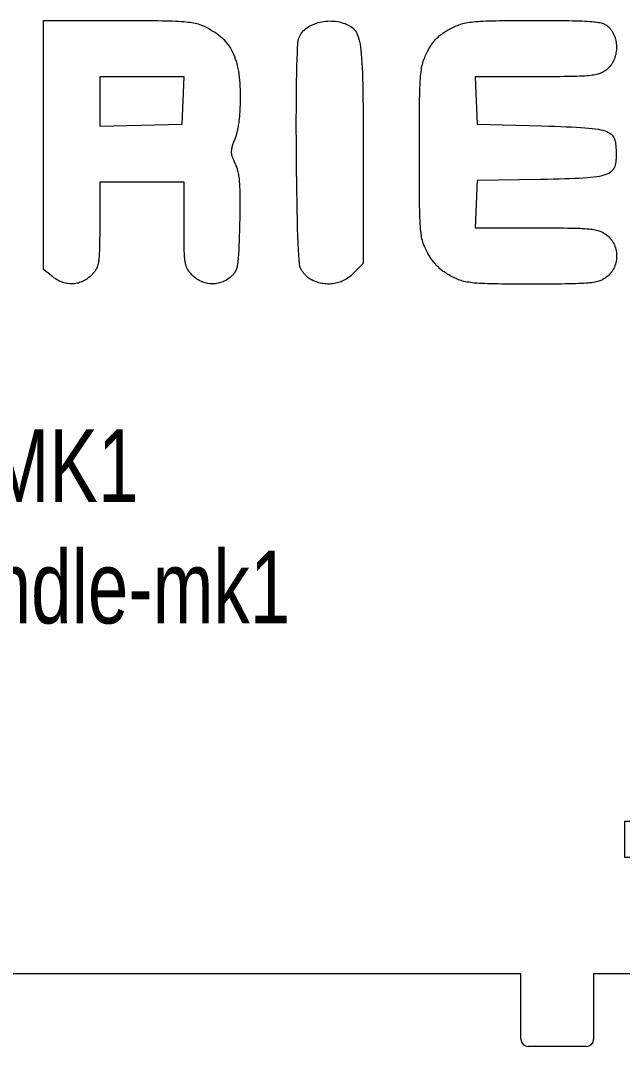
# Model space of a CAD drawing. Header units: millimetres. Extents: x -360 to 325, y -675 to 325.
# Drawn here: x 16.4 to 57.8, y -325 to -254.5 of the extents above; entities that cross this region are included whole.
import ezdxf

# ---------------------------------------------------------------- set-up
doc = ezdxf.new("R2010")
doc.units = ezdxf.units.MM
doc.layers.get('0').update_dxf_attribs({"linetype": 'CONTINUOUS', "lineweight": 0, "true_color": 0x000000})
doc.layers.add('Etch', color=1, linetype='CONTINUOUS', lineweight=0, true_color=0xff0000)
doc.layers.add('Front', color=7, linetype='CONTINUOUS', lineweight=0, true_color=0x000000)
doc.styles.get("Standard").update_dxf_attribs({"font": 'txt', "width": 0.75})

# ---------------------------------------------------------------- blocks, each defined once
blk = doc.blocks.new('tabs-with-bolt-20')
for p, q in [((-1.5, 11.5), (1.5, 11.5)), ((-1.5, 11), (-1.5, 11.5)), ((1.5, 11.5), (1.5, 11)), ((-2.86, 10.5), (-2, 10.5)), ((-2.86, 8), (-2.86, 10.5)), ((2, 10.5), (2.86, 10.5)), ((2.86, 10.5), (2.86, 8)), ((-2, 8), (-2.86, 8)), ((2.86, 8), (2, 8)), ((-1.5, 0.5), (-1.5, 7.5)), ((1.5, 7.5), (1.5, 0.5)), ((-10, -4.5), (-10, 0)), ((-5, 0), (-5, -4.5)), ((-2, 0), (-5, 0)), ((2, 0), (5, 0)), ((5, 0), (5, -4.5)), ((10, -4.5), (10, 0)), ((-5.5, -5), (-9.5, -5)), ((5.5, -5), (9.5, -5))]:
    blk.add_line(p, q)
for centre, start, end in [((-2, 11), 270, 0), ((2, 11), 180, 270), ((-2, 7.5), 360, 90), ((2, 7.5), 90, 180), ((-2, 0.5), 270, 0), ((2, 0.5), 180, 270), ((-9.5, -4.5), 180, 270), ((-5.5, -4.5), 270, 0), ((5.5, -4.5), 180, 270), ((9.5, -4.5), 270, 0)]:
    blk.add_arc(centre, 0.5, start, end)

msp = doc.modelspace()

# ---------------------------------------------------------------- linework, layer by layer
at = {"layer": 'Etch'}
for p, q in [((17.992, -263.026), (17.992, -254.466)), ((17.992, -254.466), (23.149, -254.466)), ((23.149, -254.466), (23.61, -254.466)), ((23.61, -254.466), (24.044, -254.466)), ((24.044, -254.466), (24.451, -254.467)), ((24.451, -254.467), (24.832, -254.468)), ((24.832, -254.468), (25.189, -254.47)), ((25.189, -254.47), (25.522, -254.472)), ((25.522, -254.472), (25.833, -254.475)), ((25.833, -254.475), (26.123, -254.479)), ((26.123, -254.479), (26.392, -254.484)), ((26.392, -254.484), (26.642, -254.49)), ((26.642, -254.49), (26.873, -254.497)), ((26.873, -254.497), (27.088, -254.505)), ((27.088, -254.505), (27.287, -254.515)), ((27.287, -254.515), (27.471, -254.526)), ((27.471, -254.526), (27.641, -254.538)), ((27.641, -254.538), (27.798, -254.552)), ((27.798, -254.552), (27.944, -254.568)), ((27.944, -254.568), (28.078, -254.586)), ((28.078, -254.586), (28.204, -254.605)), ((28.204, -254.605), (28.321, -254.627)), ((28.321, -254.627), (28.431, -254.65)), ((36.769, -254.645), (36.892, -254.608)), ((36.892, -254.608), (37.018, -254.577)), ((37.018, -254.577), (37.146, -254.55)), ((37.146, -254.55), (37.276, -254.529)), ((37.276, -254.529), (37.408, -254.513)), ((37.408, -254.513), (37.542, -254.503)), ((37.542, -254.503), (37.676, -254.499)), ((37.676, -254.499), (37.81, -254.5)), ((37.81, -254.5), (37.945, -254.507)), ((37.945, -254.507), (38.079, -254.52)), ((38.079, -254.52), (38.213, -254.54)), ((38.213, -254.54), (38.345, -254.566)), ((38.345, -254.566), (38.476, -254.598)), ((38.476, -254.598), (38.604, -254.637)), ((46.944, -254.651), (47.051, -254.628)), ((47.051, -254.628), (47.165, -254.607)), ((47.165, -254.607), (47.286, -254.588)), ((47.286, -254.588), (47.415, -254.57)), ((47.415, -254.57), (47.553, -254.555)), ((47.553, -254.555), (47.701, -254.541)), ((47.701, -254.541), (47.86, -254.528)), ((47.86, -254.528), (48.031, -254.517)), ((48.031, -254.517), (48.214, -254.507)), ((48.214, -254.507), (48.412, -254.499)), ((48.412, -254.499), (48.623, -254.492)), ((48.623, -254.492), (48.851, -254.486)), ((48.851, -254.486), (49.095, -254.481)), ((49.095, -254.481), (49.356, -254.476)), ((49.356, -254.476), (49.635, -254.473)), ((49.635, -254.473), (49.934, -254.471)), ((49.934, -254.471), (50.253, -254.469)), ((50.253, -254.469), (50.593, -254.467)), ((50.593, -254.467), (50.956, -254.467)), ((50.956, -254.467), (51.341, -254.466)), ((51.341, -254.466), (51.75, -254.466)), ((51.75, -254.466), (52.157, -254.466)), ((52.157, -254.466), (52.541, -254.466)), ((52.541, -254.466), (52.901, -254.467)), ((52.901, -254.467), (53.239, -254.468)), ((53.239, -254.468), (53.555, -254.47)), ((53.555, -254.47), (53.851, -254.472)), ((53.851, -254.472), (54.126, -254.475)), ((54.126, -254.475), (54.383, -254.479)), ((54.383, -254.479), (54.621, -254.484)), ((54.621, -254.484), (54.842, -254.489)), ((54.842, -254.489), (55.046, -254.496)), ((55.046, -254.496), (55.234, -254.503)), ((55.234, -254.503), (55.407, -254.512)), ((55.407, -254.512), (55.566, -254.522)), ((55.566, -254.522), (55.712, -254.533)), ((55.712, -254.533), (55.845, -254.545)), ((55.845, -254.545), (55.966, -254.559)), ((55.966, -254.559), (56.076, -254.575)), ((56.076, -254.575), (56.177, -254.592)), ((56.177, -254.592), (56.268, -254.611)), ((56.268, -254.611), (56.351, -254.631)), ((28.431, -254.65), (28.534, -254.676)), ((28.534, -254.676), (28.632, -254.704)), ((28.632, -254.704), (28.726, -254.735)), ((28.726, -254.735), (28.817, -254.768)), ((28.817, -254.768), (28.906, -254.803)), ((28.906, -254.803), (28.994, -254.841)), ((28.994, -254.841), (29.082, -254.882)), ((29.082, -254.882), (29.171, -254.926)), ((29.171, -254.926), (29.263, -254.973)), ((29.263, -254.973), (29.358, -255.022)), ((29.358, -255.022), (29.507, -255.104)), ((29.507, -255.104), (29.65, -255.189)), ((29.65, -255.189), (29.787, -255.277)), ((29.787, -255.277), (29.919, -255.369)), ((35.721, -255.351), (35.786, -255.266)), ((35.786, -255.266), (35.858, -255.185)), ((35.858, -255.185), (35.937, -255.108)), ((35.937, -255.108), (36.022, -255.035)), ((36.022, -255.035), (36.114, -254.966)), ((36.114, -254.966), (36.211, -254.901)), ((36.211, -254.901), (36.314, -254.841)), ((36.314, -254.841), (36.421, -254.785)), ((36.421, -254.785), (36.533, -254.733)), ((36.533, -254.733), (36.649, -254.687)), ((36.649, -254.687), (36.769, -254.645)), ((38.604, -254.637), (38.731, -254.682)), ((38.731, -254.682), (38.854, -254.734)), ((38.854, -254.734), (38.954, -254.781)), ((38.954, -254.781), (39.047, -254.83)), ((39.047, -254.83), (39.135, -254.882)), ((39.135, -254.882), (39.217, -254.939)), ((39.217, -254.939), (39.293, -255.002)), ((39.293, -255.002), (39.364, -255.073)), ((39.364, -255.073), (39.43, -255.153)), ((39.43, -255.153), (39.492, -255.243)), ((39.492, -255.243), (39.548, -255.346)), ((45.406, -255.373), (45.466, -255.33)), ((45.466, -255.33), (45.528, -255.288)), ((45.528, -255.288), (45.591, -255.247)), ((45.591, -255.247), (45.656, -255.206)), ((45.656, -255.206), (45.723, -255.166)), ((45.723, -255.166), (45.792, -255.126)), ((45.792, -255.126), (45.863, -255.087)), ((45.863, -255.087), (45.936, -255.048)), ((45.936, -255.048), (46.011, -255.01)), ((46.011, -255.01), (46.107, -254.962)), ((46.107, -254.962), (46.199, -254.917)), ((46.199, -254.917), (46.29, -254.875)), ((46.29, -254.875), (46.379, -254.836)), ((46.379, -254.836), (46.469, -254.799)), ((46.469, -254.799), (46.558, -254.765)), ((46.558, -254.765), (46.65, -254.733)), ((46.65, -254.733), (46.744, -254.703)), ((46.744, -254.703), (46.842, -254.676)), ((46.842, -254.676), (46.944, -254.651)), ((56.351, -254.631), (56.426, -254.653)), ((56.426, -254.653), (56.494, -254.678)), ((56.494, -254.678), (56.556, -254.704)), ((56.556, -254.704), (56.613, -254.732)), ((56.613, -254.732), (56.666, -254.762)), ((56.666, -254.762), (56.715, -254.795)), ((56.715, -254.795), (56.762, -254.83)), ((56.762, -254.83), (56.806, -254.867)), ((56.806, -254.867), (56.85, -254.907)), ((56.85, -254.907), (56.893, -254.949)), ((56.893, -254.949), (56.962, -255.023)), ((56.962, -255.023), (57.026, -255.101)), ((57.026, -255.101), (57.085, -255.184)), ((57.085, -255.184), (57.139, -255.27)), ((57.139, -255.27), (57.187, -255.36)), ((29.919, -255.369), (30.044, -255.464)), ((30.044, -255.464), (30.164, -255.562)), ((30.164, -255.562), (30.278, -255.664)), ((30.278, -255.664), (30.387, -255.771)), ((30.387, -255.771), (30.49, -255.881)), ((30.49, -255.881), (30.587, -255.996)), ((30.587, -255.996), (30.679, -256.115)), ((35.495, -256.08), (35.518, -255.864)), ((35.518, -255.864), (35.543, -255.725)), ((35.543, -255.725), (35.575, -255.626)), ((35.575, -255.626), (35.615, -255.531)), ((35.615, -255.531), (35.664, -255.439)), ((35.664, -255.439), (35.721, -255.351)), ((39.548, -255.346), (39.6, -255.462)), ((39.6, -255.462), (39.648, -255.593)), ((39.648, -255.593), (39.692, -255.741)), ((39.692, -255.741), (39.731, -255.907)), ((39.731, -255.907), (39.767, -256.093)), ((44.71, -256.086), (44.753, -256.026)), ((44.753, -256.026), (44.796, -255.968)), ((44.796, -255.968), (44.841, -255.912)), ((44.841, -255.912), (44.886, -255.856)), ((44.886, -255.856), (44.933, -255.803)), ((44.933, -255.803), (44.98, -255.75)), ((44.98, -255.75), (45.029, -255.699)), ((45.029, -255.699), (45.079, -255.649)), ((45.079, -255.649), (45.13, -255.601)), ((45.13, -255.601), (45.182, -255.553)), ((45.182, -255.553), (45.236, -255.507)), ((45.236, -255.507), (45.291, -255.461)), ((45.291, -255.461), (45.348, -255.417)), ((45.348, -255.417), (45.406, -255.373)), ((57.187, -255.36), (57.231, -255.452)), ((57.231, -255.452), (57.27, -255.548)), ((57.27, -255.548), (57.303, -255.646)), ((57.303, -255.646), (57.332, -255.746)), ((57.332, -255.746), (57.356, -255.848)), ((57.356, -255.848), (57.374, -255.952)), ((57.374, -255.952), (57.388, -256.057)), ((30.679, -256.115), (30.766, -256.239)), ((30.766, -256.239), (30.848, -256.368)), ((30.848, -256.368), (30.925, -256.501)), ((30.925, -256.501), (30.997, -256.64)), ((30.997, -256.64), (31.063, -256.784)), ((35.439, -257.13), (35.455, -256.718)), ((35.455, -256.718), (35.474, -256.366)), ((35.474, -256.366), (35.495, -256.08)), ((39.767, -256.093), (39.799, -256.3)), ((39.799, -256.3), (39.828, -256.529)), ((39.828, -256.529), (39.854, -256.782)), ((44.295, -256.823), (44.341, -256.729)), ((44.341, -256.729), (44.389, -256.631)), ((44.389, -256.631), (44.428, -256.556)), ((44.428, -256.556), (44.467, -256.483)), ((44.467, -256.483), (44.506, -256.412)), ((44.506, -256.412), (44.546, -256.343)), ((44.546, -256.343), (44.586, -256.276)), ((44.586, -256.276), (44.627, -256.211)), ((44.627, -256.211), (44.668, -256.148)), ((44.668, -256.148), (44.71, -256.086)), ((57.369, -256.691), (57.349, -256.795)), ((57.384, -256.586), (57.369, -256.691)), ((57.395, -256.481), (57.384, -256.586)), ((57.388, -256.057), (57.397, -256.162)), ((57.401, -256.375), (57.395, -256.481)), ((57.397, -256.162), (57.401, -256.268)), ((57.401, -256.268), (57.401, -256.375)), ((31.063, -256.784), (31.125, -256.934)), ((31.125, -256.934), (31.182, -257.09)), ((31.182, -257.09), (31.234, -257.251)), ((31.234, -257.251), (31.282, -257.418)), ((31.282, -257.418), (31.325, -257.592)), ((35.425, -257.597), (35.439, -257.13)), ((39.854, -256.782), (39.876, -257.061)), ((39.876, -257.061), (39.896, -257.366)), ((39.896, -257.366), (39.913, -257.7)), ((44.051, -257.493), (44.078, -257.388)), ((44.078, -257.388), (44.108, -257.288)), ((44.108, -257.288), (44.14, -257.192)), ((44.14, -257.192), (44.175, -257.099)), ((44.175, -257.099), (44.212, -257.007)), ((44.212, -257.007), (44.252, -256.915)), ((44.252, -256.915), (44.295, -256.823)), ((57.129, -257.375), (57.075, -257.461)), ((57.177, -257.285), (57.129, -257.375)), ((57.221, -257.192), (57.177, -257.285)), ((57.26, -257.096), (57.221, -257.192)), ((57.295, -256.998), (57.26, -257.096)), ((57.324, -256.897), (57.295, -256.998)), ((57.349, -256.795), (57.324, -256.897)), ((31.325, -257.592), (31.364, -257.772)), ((31.364, -257.772), (31.398, -257.958)), ((31.398, -257.958), (31.428, -258.152)), ((31.428, -258.152), (31.453, -258.352)), ((35.402, -258.673), (35.412, -258.113)), ((35.412, -258.113), (35.425, -257.597)), ((39.913, -257.7), (39.928, -258.064)), ((39.928, -258.064), (39.94, -258.46)), ((43.93, -258.299), (43.945, -258.138)), ((43.945, -258.138), (43.962, -257.989)), ((43.962, -257.989), (43.982, -257.851)), ((43.982, -257.851), (44.002, -257.723)), ((44.002, -257.723), (44.026, -257.604)), ((44.026, -257.604), (44.051, -257.493)), ((56.192, -258.136), (56.114, -258.16)), ((56.265, -258.111), (56.192, -258.136)), ((56.332, -258.084), (56.265, -258.111)), ((56.396, -258.055), (56.332, -258.084)), ((56.457, -258.024), (56.396, -258.055)), ((56.515, -257.99), (56.457, -258.024)), ((56.572, -257.954), (56.515, -257.99)), ((56.628, -257.916), (56.572, -257.954)), ((56.684, -257.875), (56.628, -257.916)), ((56.74, -257.831), (56.684, -257.875)), ((56.816, -257.767), (56.74, -257.831)), ((56.888, -257.697), (56.816, -257.767)), ((56.955, -257.623), (56.888, -257.697)), ((57.018, -257.544), (56.955, -257.623)), ((57.075, -257.461), (57.018, -257.544)), ((24.768, -258.332), (21.858, -258.332)), ((21.858, -258.332), (21.858, -260.031)), ((27.679, -258.332), (24.768, -258.332)), ((27.607, -259.963), (27.679, -258.332)), ((31.453, -258.352), (31.475, -258.559)), ((31.475, -258.559), (31.492, -258.773)), ((31.492, -258.773), (31.506, -258.995)), ((35.394, -259.273), (35.402, -258.673)), ((39.94, -258.46), (39.95, -258.888)), ((43.893, -258.869), (43.904, -258.663)), ((43.904, -258.663), (43.916, -258.474)), ((43.916, -258.474), (43.93, -258.299)), ((51.896, -258.332), (47.69, -258.332)), ((47.69, -258.332), (47.761, -259.963)), ((52.262, -258.332), (51.896, -258.332)), ((52.606, -258.331), (52.262, -258.332)), ((52.93, -258.331), (52.606, -258.331)), ((53.234, -258.329), (52.93, -258.331)), ((53.519, -258.327), (53.234, -258.329)), ((53.786, -258.325), (53.519, -258.327)), ((54.036, -258.322), (53.786, -258.325)), ((54.268, -258.318), (54.036, -258.322)), ((54.485, -258.313), (54.268, -258.318)), ((54.686, -258.307), (54.485, -258.313)), ((54.873, -258.3), (54.686, -258.307)), ((55.047, -258.293), (54.873, -258.3)), ((55.207, -258.283), (55.047, -258.293)), ((55.355, -258.273), (55.207, -258.283)), ((55.492, -258.262), (55.355, -258.273)), ((55.618, -258.249), (55.492, -258.262)), ((55.734, -258.234), (55.618, -258.249)), ((55.841, -258.218), (55.734, -258.234)), ((55.94, -258.2), (55.841, -258.218)), ((56.03, -258.181), (55.94, -258.2)), ((56.114, -258.16), (56.03, -258.181)), ((31.506, -258.995), (31.515, -259.225)), ((31.515, -259.225), (31.521, -259.462)), ((31.521, -259.462), (31.523, -259.707)), ((35.388, -259.905), (35.394, -259.273)), ((39.95, -258.888), (39.959, -259.351)), ((39.959, -259.351), (39.965, -259.85)), ((43.869, -259.593), (43.876, -259.332)), ((43.876, -259.332), (43.884, -259.091)), ((43.884, -259.091), (43.893, -258.869)), ((21.858, -260.031), (21.858, -261.73)), ((27.536, -261.594), (27.607, -259.963)), ((27.607, -259.963), (27.607, -259.963)), ((31.516, -260.188), (31.512, -260.304)), ((31.519, -260.069), (31.516, -260.188)), ((31.521, -259.95), (31.519, -260.069)), ((31.522, -259.829), (31.521, -259.95)), ((31.523, -259.707), (31.522, -259.829)), ((35.384, -260.566), (35.388, -259.905)), ((39.965, -259.85), (39.971, -260.386)), ((43.855, -260.504), (43.859, -260.178)), ((43.859, -260.178), (43.863, -259.874)), ((43.863, -259.874), (43.869, -259.593)), ((47.761, -259.963), (47.832, -261.594)), ((31.473, -260.972), (31.463, -261.077)), ((31.481, -260.865), (31.473, -260.972)), ((31.489, -260.756), (31.481, -260.865)), ((31.496, -260.646), (31.489, -260.756)), ((31.502, -260.534), (31.496, -260.646)), ((31.507, -260.42), (31.502, -260.534)), ((31.512, -260.304), (31.507, -260.42)), ((35.382, -261.249), (35.384, -260.566)), ((39.971, -260.386), (39.974, -260.96)), ((39.974, -260.96), (39.977, -261.575)), ((43.849, -261.232), (43.852, -260.855)), ((43.852, -260.855), (43.855, -260.504)), ((21.858, -261.73), (24.697, -261.662)), ((24.697, -261.662), (27.536, -261.594)), ((31.392, -261.662), (31.378, -261.752)), ((31.406, -261.57), (31.392, -261.662)), ((31.419, -261.476), (31.406, -261.57)), ((31.431, -261.379), (31.419, -261.476)), ((31.442, -261.28), (31.431, -261.379)), ((31.453, -261.18), (31.442, -261.28)), ((31.463, -261.077), (31.453, -261.18)), ((35.382, -261.95), (35.382, -261.249)), ((39.977, -261.575), (39.978, -262.232)), ((43.847, -262.066), (43.848, -261.635)), ((43.848, -261.635), (43.849, -261.232)), ((47.832, -261.594), (52.262, -261.715)), ((31.239, -262.373), (31.218, -262.438)), ((31.258, -262.305), (31.239, -262.373)), ((31.277, -262.235), (31.258, -262.305)), ((31.296, -262.161), (31.277, -262.235)), ((31.313, -262.084), (31.296, -262.161)), ((31.33, -262.005), (31.313, -262.084)), ((31.347, -261.923), (31.33, -262.005)), ((31.363, -261.839), (31.347, -261.923)), ((31.378, -261.752), (31.363, -261.839)), ((35.384, -262.663), (35.382, -261.95)), ((39.978, -262.232), (39.979, -262.933)), ((43.846, -262.527), (43.847, -262.066)), ((52.262, -261.715), (52.728, -261.728)), ((52.728, -261.728), (53.165, -261.74)), ((53.165, -261.74), (53.574, -261.753)), ((53.574, -261.753), (53.955, -261.767)), ((53.955, -261.767), (54.31, -261.781)), ((54.31, -261.781), (54.64, -261.797)), ((54.64, -261.797), (54.945, -261.815)), ((54.945, -261.815), (55.227, -261.834)), ((55.227, -261.834), (55.485, -261.856)), ((55.485, -261.856), (55.723, -261.88)), ((55.723, -261.88), (55.939, -261.908)), ((55.939, -261.908), (56.136, -261.939)), ((56.136, -261.939), (56.314, -261.974)), ((56.314, -261.974), (56.475, -262.013)), ((56.475, -262.013), (56.618, -262.056)), ((56.618, -262.056), (56.745, -262.104)), ((56.745, -262.104), (56.857, -262.158)), ((56.857, -262.158), (56.955, -262.217)), ((56.955, -262.217), (57.04, -262.282)), ((57.04, -262.282), (57.113, -262.353)), ((57.113, -262.353), (57.175, -262.431)), ((17.992, -271.586), (17.992, -263.026)), ((30.98, -263.07), (30.963, -263.124)), ((30.998, -263.013), (30.98, -263.07)), ((31.019, -262.954), (30.998, -263.013)), ((31.042, -262.892), (31.019, -262.954)), ((31.067, -262.828), (31.042, -262.892)), ((31.094, -262.76), (31.067, -262.828)), ((31.123, -262.688), (31.094, -262.76)), ((31.154, -262.613), (31.123, -262.688)), ((31.176, -262.558), (31.154, -262.613)), ((31.197, -262.499), (31.176, -262.558)), ((31.218, -262.438), (31.197, -262.499)), ((35.387, -263.383), (35.384, -262.663)), ((39.979, -262.933), (39.98, -263.678)), ((43.846, -263.018), (43.846, -262.527)), ((43.846, -263.54), (43.846, -263.018)), ((57.175, -262.431), (57.226, -262.517)), ((57.226, -262.517), (57.267, -262.609)), ((57.267, -262.609), (57.301, -262.709)), ((57.301, -262.709), (57.326, -262.817)), ((57.326, -262.817), (57.346, -262.934)), ((57.346, -262.934), (57.359, -263.059)), ((57.359, -263.059), (57.368, -263.194)), ((30.909, -263.417), (30.907, -263.462)), ((30.907, -263.462), (30.908, -263.507)), ((30.908, -263.507), (30.91, -263.552)), ((30.913, -263.371), (30.909, -263.417)), ((30.91, -263.552), (30.915, -263.597)), ((30.918, -263.324), (30.913, -263.371)), ((30.915, -263.597), (30.922, -263.643)), ((30.926, -263.276), (30.918, -263.324)), ((30.922, -263.643), (30.931, -263.689)), ((30.937, -263.227), (30.926, -263.276)), ((30.931, -263.689), (30.942, -263.737)), ((30.949, -263.177), (30.937, -263.227)), ((30.942, -263.737), (30.955, -263.785)), ((30.963, -263.124), (30.949, -263.177)), ((30.955, -263.785), (30.971, -263.835)), ((35.392, -264.104), (35.387, -263.383)), ((39.98, -263.678), (39.98, -271.175)), ((43.846, -264.067), (43.846, -263.54)), ((57.368, -263.194), (57.374, -263.338)), ((57.374, -263.338), (57.376, -263.492)), ((57.376, -263.492), (57.377, -263.656)), ((57.377, -263.656), (57.376, -263.803)), ((30.971, -263.835), (30.989, -263.886)), ((30.989, -263.886), (31.008, -263.939)), ((31.008, -263.939), (31.03, -263.995)), ((31.03, -263.995), (31.054, -264.052)), ((31.054, -264.052), (31.081, -264.113)), ((31.081, -264.113), (31.109, -264.176)), ((31.109, -264.176), (31.14, -264.242)), ((31.14, -264.242), (31.172, -264.311)), ((31.172, -264.311), (31.202, -264.375)), ((31.202, -264.375), (31.229, -264.44)), ((31.229, -264.44), (31.256, -264.507)), ((35.399, -264.822), (35.392, -264.104)), ((43.846, -264.563), (43.846, -264.067)), ((57.312, -264.41), (57.281, -264.508)), ((57.335, -264.304), (57.312, -264.41)), ((57.352, -264.191), (57.335, -264.304)), ((57.364, -264.07), (57.352, -264.191)), ((57.372, -263.941), (57.364, -264.07)), ((57.376, -263.803), (57.372, -263.941)), ((31.256, -264.507), (31.28, -264.576)), ((31.28, -264.576), (31.304, -264.647)), ((31.304, -264.647), (31.325, -264.721)), ((31.325, -264.721), (31.346, -264.798)), ((31.346, -264.798), (31.365, -264.878)), ((31.365, -264.878), (31.383, -264.961)), ((31.383, -264.961), (31.399, -265.049)), ((31.399, -265.049), (31.414, -265.141)), ((31.414, -265.141), (31.428, -265.237)), ((35.408, -265.53), (35.399, -264.822)), ((43.847, -265.026), (43.846, -264.563)), ((43.848, -265.461), (43.847, -265.026)), ((56.23, -265.18), (56.046, -265.212)), ((56.395, -265.144), (56.23, -265.18)), ((56.544, -265.104), (56.395, -265.144)), ((56.678, -265.06), (56.544, -265.104)), ((56.796, -265.011), (56.678, -265.06)), ((56.9, -264.956), (56.796, -265.011)), ((56.992, -264.897), (56.9, -264.956)), ((57.071, -264.831), (56.992, -264.897)), ((57.138, -264.76), (57.071, -264.831)), ((57.195, -264.683), (57.138, -264.76)), ((57.243, -264.598), (57.195, -264.683)), ((57.281, -264.508), (57.243, -264.598)), ((24.757, -265.581), (21.858, -265.581)), ((21.858, -265.581), (21.858, -268.491)), ((27.657, -265.581), (24.757, -265.581)), ((27.657, -268.491), (27.657, -265.581)), ((31.428, -265.237), (31.44, -265.339)), ((31.44, -265.339), (31.452, -265.446)), ((31.452, -265.446), (31.462, -265.558)), ((31.462, -265.558), (31.471, -265.677)), ((31.471, -265.677), (31.479, -265.802)), ((31.479, -265.802), (31.485, -265.933)), ((35.418, -266.223), (35.408, -265.53)), ((43.849, -265.866), (43.848, -265.461)), ((43.851, -266.244), (43.849, -265.866)), ((47.832, -265.46), (47.761, -267.091)), ((52.169, -265.394), (47.832, -265.46)), ((52.63, -265.386), (52.169, -265.394)), ((53.062, -265.379), (52.63, -265.386)), ((53.468, -265.37), (53.062, -265.379)), ((53.848, -265.36), (53.468, -265.37)), ((54.202, -265.35), (53.848, -265.36)), ((54.532, -265.337), (54.202, -265.35)), ((54.838, -265.323), (54.532, -265.337)), ((55.122, -265.306), (54.838, -265.323)), ((55.383, -265.287), (55.122, -265.306)), ((55.624, -265.265), (55.383, -265.287)), ((55.845, -265.24), (55.624, -265.265)), ((56.046, -265.212), (55.845, -265.24)), ((31.485, -265.933), (31.491, -266.071)), ((31.491, -266.071), (31.495, -266.217)), ((31.495, -266.217), (31.499, -266.37)), ((31.499, -266.37), (31.501, -266.532)), ((31.501, -266.532), (31.503, -266.701)), ((35.43, -266.897), (35.418, -266.223)), ((43.854, -266.596), (43.851, -266.244)), ((43.858, -266.924), (43.854, -266.596)), ((31.501, -267.263), (31.499, -267.469)), ((31.502, -267.067), (31.501, -267.263)), ((31.503, -266.879), (31.502, -267.067)), ((31.503, -266.701), (31.503, -266.879)), ((35.444, -267.545), (35.43, -266.897)), ((43.863, -267.227), (43.858, -266.924)), ((43.868, -267.508), (43.863, -267.227)), ((47.761, -267.091), (47.69, -268.722)), ((31.491, -267.911), (31.486, -268.148)), ((31.495, -267.685), (31.491, -267.911)), ((31.499, -267.469), (31.495, -267.685)), ((35.459, -268.163), (35.444, -267.545)), ((43.875, -267.768), (43.868, -267.508)), ((43.883, -268.008), (43.875, -267.768)), ((43.893, -268.229), (43.883, -268.008)), ((21.858, -268.491), (21.858, -268.751)), ((27.657, -268.751), (27.657, -268.491)), ((31.474, -268.687), (31.467, -268.96)), ((31.481, -268.396), (31.474, -268.687)), ((31.486, -268.148), (31.481, -268.396)), ((35.475, -268.744), (35.459, -268.163)), ((43.904, -268.433), (43.893, -268.229)), ((43.916, -268.621), (43.904, -268.433)), ((43.93, -268.793), (43.916, -268.621)), ((47.69, -268.722), (51.896, -268.722)), ((51.896, -268.722), (52.262, -268.722)), ((52.262, -268.722), (52.606, -268.722)), ((52.606, -268.722), (52.93, -268.723)), ((52.93, -268.723), (53.234, -268.725)), ((53.234, -268.725), (53.519, -268.726)), ((53.519, -268.726), (53.786, -268.729)), ((53.786, -268.729), (54.036, -268.732)), ((54.036, -268.732), (54.268, -268.736)), ((21.855, -269.439), (21.853, -269.64)), ((21.856, -269.225), (21.855, -269.439)), ((21.857, -268.995), (21.856, -269.225)), ((21.858, -268.751), (21.857, -268.995)), ((27.657, -268.995), (27.657, -268.751)), ((27.658, -269.225), (27.657, -268.995)), ((27.659, -269.439), (27.658, -269.225)), ((27.661, -269.64), (27.659, -269.439)), ((31.46, -269.217), (31.453, -269.457)), ((31.467, -268.96), (31.46, -269.217)), ((35.494, -269.285), (35.475, -268.744)), ((35.513, -269.779), (35.494, -269.285)), ((43.946, -268.952), (43.93, -268.793)), ((43.963, -269.098), (43.946, -268.952)), ((43.982, -269.233), (43.963, -269.098)), ((44.004, -269.358), (43.982, -269.233)), ((44.027, -269.475), (44.004, -269.358)), ((54.268, -268.736), (54.485, -268.741)), ((54.485, -268.741), (54.686, -268.747)), ((54.686, -268.747), (54.873, -268.753)), ((54.873, -268.753), (55.047, -268.761)), ((55.047, -268.761), (55.207, -268.77)), ((55.207, -268.77), (55.355, -268.781)), ((55.355, -268.781), (55.492, -268.792)), ((55.492, -268.792), (55.618, -268.805)), ((55.618, -268.805), (55.734, -268.82)), ((55.734, -268.82), (55.841, -268.836)), ((55.841, -268.836), (55.94, -268.854)), ((55.94, -268.854), (56.03, -268.873)), ((56.03, -268.873), (56.114, -268.894)), ((56.114, -268.894), (56.192, -268.917)), ((56.192, -268.917), (56.265, -268.942)), ((56.265, -268.942), (56.332, -268.97)), ((56.332, -268.97), (56.396, -268.999)), ((56.396, -268.999), (56.457, -269.03)), ((56.457, -269.03), (56.515, -269.064)), ((56.515, -269.064), (56.572, -269.1)), ((56.572, -269.1), (56.628, -269.138)), ((56.628, -269.138), (56.684, -269.179)), ((56.684, -269.179), (56.74, -269.223)), ((56.74, -269.223), (56.824, -269.293)), ((56.824, -269.293), (56.903, -269.368)), ((56.903, -269.368), (56.976, -269.448)), ((21.847, -270.004), (21.843, -270.167)), ((21.851, -269.828), (21.847, -270.004)), ((21.853, -269.64), (21.851, -269.828)), ((27.664, -269.828), (27.661, -269.64)), ((27.667, -270.004), (27.664, -269.828)), ((27.671, -270.167), (27.667, -270.004)), ((31.43, -270.087), (31.422, -270.268)), ((31.438, -269.891), (31.43, -270.087)), ((31.445, -269.682), (31.438, -269.891)), ((31.453, -269.457), (31.445, -269.682)), ((35.534, -270.221), (35.513, -269.779)), ((44.053, -269.583), (44.027, -269.475)), ((44.081, -269.685), (44.053, -269.583)), ((44.112, -269.782), (44.081, -269.685)), ((44.145, -269.876), (44.112, -269.782)), ((44.181, -269.966), (44.145, -269.876)), ((44.219, -270.055), (44.181, -269.966)), ((44.26, -270.144), (44.219, -270.055)), ((44.304, -270.235), (44.26, -270.144)), ((56.976, -269.448), (57.043, -269.53)), ((57.043, -269.53), (57.105, -269.617)), ((57.105, -269.617), (57.161, -269.706)), ((57.161, -269.706), (57.212, -269.798)), ((57.212, -269.798), (57.257, -269.893)), ((57.257, -269.893), (57.296, -269.99)), ((57.296, -269.99), (57.33, -270.089)), ((57.33, -270.089), (57.358, -270.19)), ((21.805, -270.824), (21.793, -270.928)), ((21.815, -270.712), (21.805, -270.824)), ((21.824, -270.591), (21.815, -270.712)), ((21.832, -270.46), (21.824, -270.591)), ((21.838, -270.319), (21.832, -270.46)), ((21.843, -270.167), (21.838, -270.319)), ((27.676, -270.319), (27.671, -270.167)), ((27.683, -270.46), (27.676, -270.319)), ((27.69, -270.591), (27.683, -270.46)), ((27.699, -270.712), (27.69, -270.591)), ((27.709, -270.824), (27.699, -270.712)), ((27.721, -270.928), (27.709, -270.824)), ((31.392, -270.738), (31.38, -270.871)), ((31.403, -270.593), (31.392, -270.738)), ((31.413, -270.437), (31.403, -270.593)), ((31.422, -270.268), (31.413, -270.437)), ((35.556, -270.605), (35.534, -270.221)), ((35.58, -270.927), (35.556, -270.605)), ((44.352, -270.327), (44.304, -270.235)), ((44.402, -270.423), (44.352, -270.327)), ((44.439, -270.492), (44.402, -270.423)), ((44.477, -270.56), (44.439, -270.492)), ((44.516, -270.626), (44.477, -270.56)), ((44.556, -270.691), (44.516, -270.626)), ((44.596, -270.755), (44.556, -270.691)), ((44.638, -270.817), (44.596, -270.755)), ((44.68, -270.879), (44.638, -270.817)), ((57.358, -270.19), (57.38, -270.292)), ((57.38, -270.292), (57.397, -270.395)), ((57.397, -270.395), (57.408, -270.499)), ((57.408, -270.811), (57.397, -270.915)), ((57.408, -270.499), (57.414, -270.603)), ((57.414, -270.707), (57.408, -270.811)), ((57.414, -270.603), (57.414, -270.707)), ((21.633, -271.53), (21.603, -271.585)), ((21.66, -271.471), (21.633, -271.53)), ((21.685, -271.409), (21.66, -271.471)), ((21.708, -271.343), (21.685, -271.409)), ((21.729, -271.272), (21.708, -271.343)), ((21.748, -271.195), (21.729, -271.272)), ((21.765, -271.113), (21.748, -271.195)), ((21.78, -271.024), (21.765, -271.113)), ((21.793, -270.928), (21.78, -271.024)), ((27.734, -271.024), (27.721, -270.928)), ((27.749, -271.113), (27.734, -271.024)), ((27.766, -271.195), (27.749, -271.113)), ((27.785, -271.272), (27.766, -271.195)), ((27.806, -271.343), (27.785, -271.272)), ((27.829, -271.409), (27.806, -271.343)), ((27.854, -271.471), (27.829, -271.409)), ((27.881, -271.53), (27.854, -271.471)), ((27.911, -271.585), (27.881, -271.53)), ((31.263, -271.545), (31.24, -271.612)), ((31.285, -271.472), (31.263, -271.545)), ((31.304, -271.392), (31.285, -271.472)), ((31.322, -271.305), (31.304, -271.392)), ((31.339, -271.21), (31.322, -271.305)), ((31.354, -271.107), (31.339, -271.21)), ((31.368, -270.994), (31.354, -271.107)), ((31.38, -270.871), (31.368, -270.994)), ((35.605, -271.182), (35.58, -270.927)), ((35.631, -271.362), (35.605, -271.182)), ((35.658, -271.465), (35.631, -271.362)), ((35.673, -271.496), (35.658, -271.465)), ((35.689, -271.528), (35.673, -271.496)), ((35.706, -271.56), (35.689, -271.528)), ((39.98, -271.175), (39.273, -271.882)), ((44.724, -270.939), (44.68, -270.879)), ((44.768, -270.998), (44.724, -270.939)), ((44.813, -271.056), (44.768, -270.998)), ((44.859, -271.113), (44.813, -271.056)), ((44.906, -271.168), (44.859, -271.113)), ((44.954, -271.223), (44.906, -271.168)), ((45.004, -271.276), (44.954, -271.223)), ((45.054, -271.329), (45.004, -271.276)), ((45.105, -271.38), (45.054, -271.329)), ((45.157, -271.43), (45.105, -271.38)), ((45.211, -271.479), (45.157, -271.43)), ((45.265, -271.527), (45.211, -271.479)), ((45.321, -271.574), (45.265, -271.527)), ((57.212, -271.511), (57.161, -271.604)), ((57.257, -271.417), (57.212, -271.511)), ((57.296, -271.32), (57.257, -271.417)), ((57.33, -271.221), (57.296, -271.32)), ((57.358, -271.12), (57.33, -271.221)), ((57.38, -271.018), (57.358, -271.12)), ((57.397, -270.915), (57.38, -271.018)), ((18.628, -272.087), (17.992, -271.586)), ((18.712, -272.15), (18.628, -272.087)), ((18.628, -272.087), (18.628, -272.087)), ((18.797, -272.209), (18.712, -272.15)), ((18.883, -272.264), (18.797, -272.209)), ((20.966, -272.244), (20.888, -272.295)), ((21.043, -272.188), (20.966, -272.244)), ((21.119, -272.128), (21.043, -272.188)), ((21.193, -272.064), (21.119, -272.128)), ((21.265, -271.995), (21.193, -272.064)), ((21.317, -271.941), (21.265, -271.995)), ((21.367, -271.89), (21.317, -271.941)), ((21.414, -271.839), (21.367, -271.89)), ((21.457, -271.79), (21.414, -271.839)), ((21.498, -271.74), (21.457, -271.79)), ((21.536, -271.69), (21.498, -271.74)), ((21.571, -271.638), (21.536, -271.69)), ((21.603, -271.585), (21.571, -271.638)), ((27.944, -271.638), (27.911, -271.585)), ((27.979, -271.69), (27.944, -271.638)), ((28.016, -271.74), (27.979, -271.69)), ((28.057, -271.79), (28.016, -271.74)), ((28.101, -271.839), (28.057, -271.79)), ((28.147, -271.89), (28.101, -271.839)), ((28.197, -271.941), (28.147, -271.89)), ((28.25, -271.995), (28.197, -271.941)), ((28.32, -272.062), (28.25, -271.995)), ((28.393, -272.126), (28.32, -272.062)), ((28.468, -272.185), (28.393, -272.126)), ((28.544, -272.24), (28.468, -272.185)), ((28.623, -272.291), (28.544, -272.24)), ((30.674, -272.242), (30.594, -272.294)), ((30.754, -272.187), (30.674, -272.242)), ((30.831, -272.127), (30.754, -272.187)), ((30.882, -272.085), (30.831, -272.127)), ((30.93, -272.044), (30.882, -272.085)), ((30.975, -272.004), (30.93, -272.044)), ((31.017, -271.963), (30.975, -272.004)), ((31.056, -271.921), (31.017, -271.963)), ((31.092, -271.877), (31.056, -271.921)), ((31.126, -271.831), (31.092, -271.877)), ((31.158, -271.782), (31.126, -271.831)), ((31.187, -271.73), (31.158, -271.782)), ((31.215, -271.673), (31.187, -271.73)), ((31.24, -271.612), (31.215, -271.673)), ((35.725, -271.592), (35.706, -271.56)), ((35.744, -271.625), (35.725, -271.592)), ((35.765, -271.657), (35.744, -271.625)), ((35.786, -271.689), (35.765, -271.657)), ((35.809, -271.722), (35.786, -271.689)), ((35.832, -271.754), (35.809, -271.722)), ((35.856, -271.786), (35.832, -271.754)), ((35.881, -271.818), (35.856, -271.786)), ((35.906, -271.849), (35.881, -271.818)), ((35.932, -271.88), (35.906, -271.849)), ((35.959, -271.91), (35.932, -271.88)), ((35.986, -271.94), (35.959, -271.91)), ((36.013, -271.97), (35.986, -271.94)), ((36.041, -271.999), (36.013, -271.97)), ((36.07, -272.027), (36.041, -271.999)), ((36.098, -272.054), (36.07, -272.027)), ((36.127, -272.081), (36.098, -272.054)), ((36.156, -272.107), (36.127, -272.081)), ((36.185, -272.132), (36.156, -272.107)), ((36.214, -272.156), (36.185, -272.132)), ((36.243, -272.179), (36.214, -272.156)), ((36.273, -272.201), (36.243, -272.179)), ((36.302, -272.221), (36.273, -272.201)), ((36.33, -272.241), (36.302, -272.221)), ((36.359, -272.259), (36.33, -272.241)), ((36.387, -272.276), (36.359, -272.259)), ((38.804, -272.251), (38.72, -272.3)), ((38.886, -272.199), (38.804, -272.251)), ((38.967, -272.143), (38.886, -272.199)), ((39.046, -272.083), (38.967, -272.143)), ((39.124, -272.02), (39.046, -272.083)), ((39.2, -271.953), (39.124, -272.02)), ((39.273, -271.882), (39.2, -271.953)), ((45.377, -271.621), (45.321, -271.574)), ((45.435, -271.666), (45.377, -271.621)), ((45.494, -271.71), (45.435, -271.666)), ((45.555, -271.753), (45.494, -271.71)), ((45.616, -271.796), (45.555, -271.753)), ((45.679, -271.837), (45.616, -271.796)), ((45.742, -271.878), (45.679, -271.837)), ((45.808, -271.917), (45.742, -271.878)), ((45.874, -271.956), (45.808, -271.917)), ((45.942, -271.994), (45.874, -271.956)), ((46.011, -272.031), (45.942, -271.994)), ((46.104, -272.081), (46.011, -272.031)), ((46.011, -272.031), (46.011, -272.031)), ((46.195, -272.127), (46.104, -272.081)), ((46.284, -272.17), (46.195, -272.127)), ((46.371, -272.211), (46.284, -272.17)), ((46.457, -272.248), (46.371, -272.211)), ((46.544, -272.284), (46.457, -272.248)), ((56.514, -272.247), (56.454, -272.281)), ((56.571, -272.211), (56.514, -272.247)), ((56.627, -272.172), (56.571, -272.211)), ((56.683, -272.131), (56.627, -272.172)), ((56.74, -272.087), (56.683, -272.131)), ((56.824, -272.016), (56.74, -272.087)), ((56.903, -271.941), (56.824, -272.016)), ((56.976, -271.862), (56.903, -271.941)), ((57.043, -271.779), (56.976, -271.862)), ((57.105, -271.693), (57.043, -271.779)), ((57.161, -271.604), (57.105, -271.693)), ((18.97, -272.314), (18.883, -272.264)), ((19.057, -272.359), (18.97, -272.314)), ((19.145, -272.401), (19.057, -272.359)), ((19.234, -272.437), (19.145, -272.401)), ((19.323, -272.469), (19.234, -272.437)), ((19.412, -272.497), (19.323, -272.469)), ((19.502, -272.521), (19.412, -272.497)), ((19.592, -272.54), (19.502, -272.521)), ((19.681, -272.554), (19.592, -272.54)), ((19.771, -272.564), (19.681, -272.554)), ((19.861, -272.57), (19.771, -272.564)), ((19.95, -272.571), (19.861, -272.57)), ((20.039, -272.568), (19.95, -272.571)), ((20.127, -272.561), (20.039, -272.568)), ((20.215, -272.549), (20.127, -272.561)), ((20.303, -272.532), (20.215, -272.549)), ((20.389, -272.512), (20.303, -272.532)), ((20.475, -272.487), (20.389, -272.512)), ((20.56, -272.457), (20.475, -272.487)), ((20.644, -272.423), (20.56, -272.457)), ((20.726, -272.385), (20.644, -272.423)), ((20.808, -272.342), (20.726, -272.385)), ((20.888, -272.295), (20.808, -272.342)), ((28.702, -272.338), (28.623, -272.291)), ((28.783, -272.38), (28.702, -272.338)), ((28.866, -272.419), (28.783, -272.38)), ((28.949, -272.453), (28.866, -272.419)), ((29.034, -272.483), (28.949, -272.453)), ((29.12, -272.508), (29.034, -272.483)), ((29.206, -272.53), (29.12, -272.508)), ((29.293, -272.547), (29.206, -272.53)), ((29.38, -272.56), (29.293, -272.547)), ((29.468, -272.569), (29.38, -272.56)), ((29.557, -272.573), (29.468, -272.569)), ((29.645, -272.574), (29.557, -272.573)), ((29.734, -272.569), (29.645, -272.574)), ((29.822, -272.561), (29.734, -272.569)), ((29.91, -272.549), (29.822, -272.561)), ((29.998, -272.532), (29.91, -272.549)), ((30.086, -272.511), (29.998, -272.532)), ((30.172, -272.485), (30.086, -272.511)), ((30.259, -272.456), (30.172, -272.485)), ((30.344, -272.422), (30.259, -272.456)), ((30.428, -272.383), (30.344, -272.422)), ((30.512, -272.341), (30.428, -272.383)), ((30.594, -272.294), (30.512, -272.341)), ((36.415, -272.291), (36.387, -272.276)), ((36.443, -272.305), (36.415, -272.291)), ((36.541, -272.351), (36.443, -272.305)), ((36.443, -272.305), (36.443, -272.305)), ((36.639, -272.392), (36.541, -272.351)), ((36.737, -272.429), (36.639, -272.392)), ((36.836, -272.462), (36.737, -272.429)), ((36.934, -272.491), (36.836, -272.462)), ((37.033, -272.516), (36.934, -272.491)), ((37.131, -272.538), (37.033, -272.516)), ((37.23, -272.555), (37.131, -272.538)), ((37.328, -272.568), (37.23, -272.555)), ((37.425, -272.577), (37.328, -272.568)), ((37.523, -272.583), (37.425, -272.577)), ((37.62, -272.584), (37.523, -272.583)), ((37.716, -272.582), (37.62, -272.584)), ((37.812, -272.575), (37.716, -272.582)), ((37.907, -272.565), (37.812, -272.575)), ((38.002, -272.551), (37.907, -272.565)), ((38.095, -272.533), (38.002, -272.551)), ((38.188, -272.511), (38.095, -272.533)), ((38.279, -272.485), (38.188, -272.511)), ((38.37, -272.456), (38.279, -272.485)), ((38.459, -272.423), (38.37, -272.456)), ((38.547, -272.385), (38.459, -272.423)), ((38.634, -272.344), (38.547, -272.385)), ((38.72, -272.3), (38.634, -272.344)), ((46.633, -272.316), (46.544, -272.284)), ((46.724, -272.347), (46.633, -272.316)), ((46.818, -272.375), (46.724, -272.347)), ((46.916, -272.4), (46.818, -272.375)), ((47.02, -272.424), (46.916, -272.4)), ((47.129, -272.445), (47.02, -272.424)), ((47.246, -272.465), (47.129, -272.445)), ((47.37, -272.483), (47.246, -272.465)), ((47.503, -272.499), (47.37, -272.483)), ((47.646, -272.513), (47.503, -272.499)), ((47.799, -272.526), (47.646, -272.513)), ((47.964, -272.537), (47.799, -272.526)), ((48.142, -272.547), (47.964, -272.537)), ((48.333, -272.555), (48.142, -272.547)), ((48.538, -272.562), (48.333, -272.555)), ((48.759, -272.568), (48.538, -272.562)), ((48.996, -272.573), (48.759, -272.568)), ((49.249, -272.578), (48.996, -272.573)), ((49.521, -272.581), (49.249, -272.578)), ((49.812, -272.583), (49.521, -272.581)), ((50.123, -272.585), (49.812, -272.583)), ((50.454, -272.587), (50.123, -272.585)), ((50.808, -272.587), (50.454, -272.587)), ((51.184, -272.588), (50.808, -272.587)), ((51.583, -272.588), (51.184, -272.588)), ((51.978, -272.588), (51.583, -272.588)), ((52.35, -272.587), (51.978, -272.588)), ((52.7, -272.587), (52.35, -272.587)), ((53.028, -272.585), (52.7, -272.587)), ((53.335, -272.584), (53.028, -272.585)), ((53.623, -272.581), (53.335, -272.584)), ((53.891, -272.578), (53.623, -272.581)), ((54.141, -272.574), (53.891, -272.578)), ((54.374, -272.569), (54.141, -272.574)), ((54.59, -272.564), (54.374, -272.569)), ((54.79, -272.557), (54.59, -272.564)), ((54.975, -272.549), (54.79, -272.557)), ((55.146, -272.54), (54.975, -272.549)), ((55.304, -272.53), (55.146, -272.54)), ((55.449, -272.519), (55.304, -272.53)), ((55.582, -272.506), (55.449, -272.519)), ((55.705, -272.491), (55.582, -272.506)), ((55.817, -272.475), (55.705, -272.491)), ((55.921, -272.457), (55.817, -272.475)), ((56.016, -272.438), (55.921, -272.457)), ((56.103, -272.417), (56.016, -272.438)), ((56.183, -272.394), (56.103, -272.417)), ((56.258, -272.369), (56.183, -272.394)), ((56.328, -272.341), (56.258, -272.369)), ((56.393, -272.312), (56.328, -272.341)), ((56.454, -272.281), (56.393, -272.312))]:
    msp.add_line(p, q, dxfattribs=at)
at = {"layer": 'Front'}
msp.add_line((50.833, -320), (-50.833, -320), dxfattribs=at)

# ---------------------------------------------------------------- block references
msp.add_blockref('tabs-with-bolt-20', (60.833, -320), dxfattribs=at)

# ---------------------------------------------------------------- texts
at = {"layer": 'Etch', "insert": (0, -290), "char_height": 5, "width": 100, "attachment_point": 5}
msp.add_mtext('Filament\\~Spindle\\~MK1\\Pwiki.makerbot.com/spindle-mk1', dxfattribs=at)

doc.saveas('drawing.dxf')
